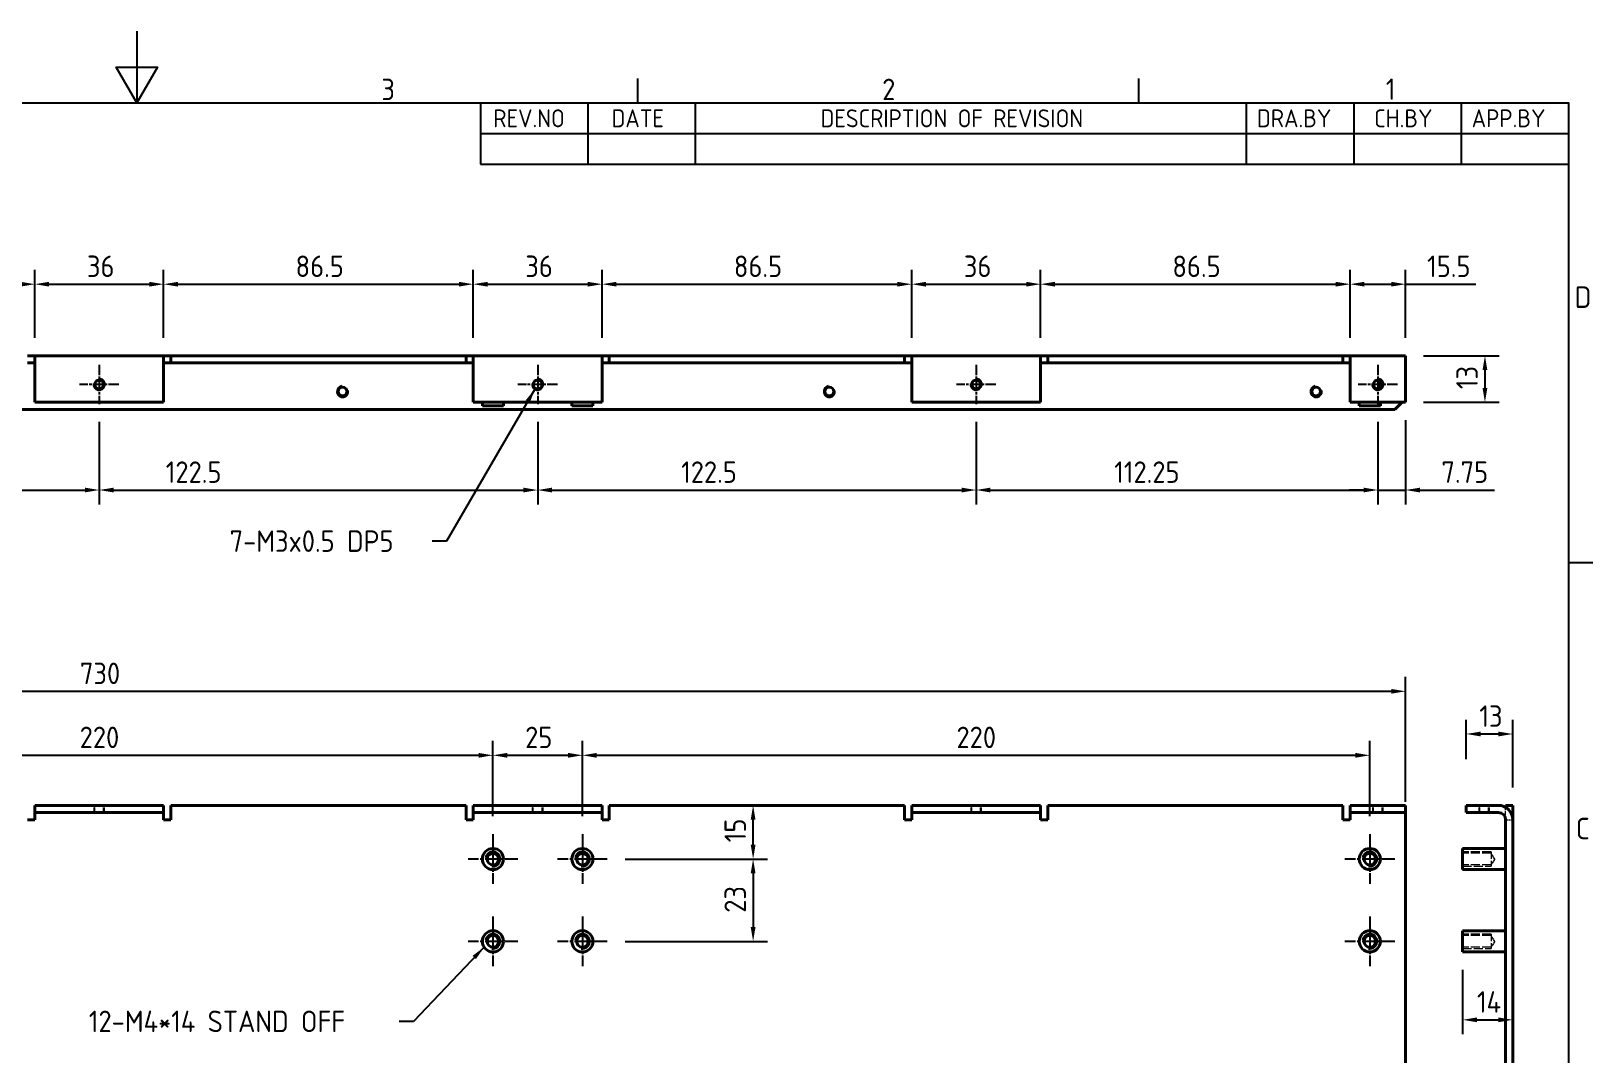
# Model space of a CAD drawing. Header units: millimetres. Extents: x 0 to 840, y 0 to 594.
# Drawn here: x 390.5 to 826.8, y 308.3 to 594 of the extents above; entities that cross this region are included whole.
import ezdxf

# ---------------------------------------------------------------- set-up
doc = ezdxf.new("R2010")
doc.units = ezdxf.units.MM
doc.header["$LTSCALE"] = 2
doc.linetypes.add('CHAIN', pattern=[0.3543, 0.2362, -0.0295, 0.0591, -0.0295])
doc.linetypes.add('DASHED', pattern=[0.2067, 0.1654, -0.0413])
doc.layers.get('0').update_dxf_attribs({"color": 3, "lineweight": 25})
for name, color, linetype, lineweight in [('가려진 것(ISO)', 2, 'DASHED', 18), ('가시적인 것(ISO)', 3, 'Continuous', 40), ('가시적인 좁은 것(ISO)', 3, 'Continuous', 35), ('경계(ISO)', 7, 'Continuous', 25), ('기호(ISO)', 5, 'Continuous', 25), ('중심 표식(ISO)', 1, 'Continuous', 25), ('치수(ISO)', 2, 'Continuous', 25)]:
    doc.layers.add(name, color=color, linetype=linetype, lineweight=lineweight)
doc.styles.add('ISO Proportiona M2B', font='isocp.shx')
doc.styles.add('문자 텍스트_M2B', font='isocp.shx')
doc.styles.add('치수 텍스트_PSTEK_POSCO', font='isocp.shx')
doc.dimstyles.new('치수_PSTEK_POSCO', dxfattribs={"dimscale": 2, "dimtxt": 3, "dimasz": 2, "dimexe": 2, "dimexo": 2.5, "dimgap": 1, "dimtad": 1, "dimrnd": 1e-08, "dimdsep": 46, "dimtxsty": '치수 텍스트_PSTEK_POSCO', "dimcen": 0.09, "dimdle": 10, "dimclrd": 7, "dimclre": 7, "dimclrt": 2, "dimadec": 1, "dimazin": 2, "dimtfac": 1, "dimtmove": 0, "dimatfit": 3, "dimfxl": 0, "dimtolj": 1, "dimlwd": -1, "dimlwe": -1, "dimarcsym": 0})
doc.dimstyles.new('치수_PSTEK_POSCO$7', dxfattribs={"dimscale": 2, "dimtxt": 3, "dimasz": 2, "dimexe": 2, "dimexo": 2.5, "dimgap": 1, "dimtad": 1, "dimrnd": 1e-08, "dimdsep": 46, "dimtxsty": '치수 텍스트_PSTEK_POSCO', "dimcen": 0.09, "dimdle": 10, "dimclrd": 7, "dimclre": 7, "dimclrt": 2, "dimadec": 1, "dimazin": 2, "dimtfac": 1, "dimtmove": 0, "dimatfit": 3, "dimfxl": 0, "dimtolj": 1, "dimlwd": -1, "dimlwe": -1, "dimarcsym": 0})

# ---------------------------------------------------------------- blocks, each defined once
blk = doc.blocks.new('경계 Default Border')
at = {"layer": '경계(ISO)'}
for p, q in [((280, 287), (280, 290.4)), ((350, 287), (350, 290.4)), ((410, 222.75), (413.4, 222.75))]:
    blk.add_line(p, q, dxfattribs=at)
at = {"layer": '경계(ISO)', "flags": 128}
for points in [[(210, 297), (210, 287), (207.11, 292), (212.89, 292), (210, 287)], [(10, 10), (10, 287), (410, 287), (410, 10), (10, 10)]]:
    blk.add_lwpolyline(points, dxfattribs=at)
at = {"layer": '경계(ISO)', "color": 2, "char_height": 3, "attachment_point": 7, "style": '문자 텍스트_M2B'}
for s, insert in [('3', (244.17, 287.37)), ('2', (314.13, 287.37)), ('1', (384.49, 287.4)), ('D', (410.88, 258.35)), ('C', (411.04, 184.1))]:
    blk.add_mtext(s, dxfattribs=dict(at, insert=insert))
blk = doc.blocks.new('리비전 내역')
at = {"layer": '기호(ISO)'}
for p, q in [((258, 287), (410, 287)), ((258, 287), (258, 282.72)), ((273, 287), (273, 282.72)), ((288, 287), (288, 282.72)), ((365, 287), (365, 282.72)), ((380, 287), (380, 282.72)), ((395, 287), (395, 282.72)), ((410, 287), (410, 282.72)), ((258, 282.72), (410, 282.72)), ((258, 282.72), (258, 278.44)), ((273, 282.72), (273, 278.44)), ((288, 282.72), (288, 278.44)), ((365, 282.72), (365, 278.44)), ((380, 282.72), (380, 278.44)), ((395, 282.72), (395, 278.44)), ((410, 282.72), (410, 278.44)), ((258, 278.44), (410, 278.44))]:
    blk.add_line(p, q, dxfattribs=at)
at = {"layer": '기호(ISO)', "color": 2, "char_height": 2.5, "attachment_point": 7, "style": 'ISO Proportiona M2B'}
for s, insert in [('REV.NO', (259.79, 283.58)), ('DATE', (276.31, 283.58)), ('DESCRIPTION OF REVISION', (305.51, 283.58)), ('DRA.BY', (366.48, 283.58)), ('CH.BY', (382.86, 283.58)), ('APP.BY', (396.48, 283.58))]:
    blk.add_mtext(s, dxfattribs=dict(at, insert=insert))
blk = doc.blocks.new('*D25')
at = {"layer": 'Defpoints', "color": 0, "transparency": 16777216}
for p in [(519.5, 391.66), (299.5, 369.62), (519.5, 369.62)]:
    blk.add_point(p, dxfattribs=at)
at = {"layer": '치수(ISO)', "color": 7, "transparency": 16777216}
for p, q in [((299.5, 374.62), (299.5, 395.66)), ((519.5, 374.62), (519.5, 395.66)), ((303.5, 391.66), (515.5, 391.66))]:
    blk.add_line(p, q, dxfattribs=at)
for points in [[(303.5, 392.33), (303.5, 390.99), (299.5, 391.66)], [(515.5, 392.33), (515.5, 390.99), (519.5, 391.66)]]:
    blk.add_solid(points, dxfattribs=at)
at = {"layer": '치수(ISO)', "color": 2, "transparency": 16777216, "insert": (404.04, 396.66), "char_height": 6, "attachment_point": 4, "style": '치수 텍스트_PSTEK_POSCO'}
blk.add_mtext('\\A1;220', dxfattribs=at)
blk = doc.blocks.new('*D30')
at = {"layer": 'Defpoints', "color": 0, "transparency": 16777216}
for p in [(562, 377.67), (592.2, 377.67), (551.45, 362.67)]:
    blk.add_point(p, dxfattribs=at)
at = {"layer": '치수(ISO)', "color": 7, "transparency": 16777216}
for p, q in [((592.2, 366.67), (592.2, 373.67)), ((556.45, 362.67), (596.2, 362.67))]:
    blk.add_line(p, q, dxfattribs=at)
for points in [[(591.53, 373.67), (592.87, 373.67), (592.2, 377.67)], [(591.53, 366.67), (592.87, 366.67), (592.2, 362.67)]]:
    blk.add_solid(points, dxfattribs=at)
at = {"layer": '치수(ISO)', "color": 2, "transparency": 16777216, "insert": (587.2, 367.35), "char_height": 6, "attachment_point": 4, "rotation": 90, "style": '치수 텍스트_PSTEK_POSCO'}
blk.add_mtext('\\A1;15', dxfattribs=at)
blk = doc.blocks.new('*D31')
at = {"layer": 'Defpoints', "color": 0, "transparency": 16777216}
for p in [(551.45, 362.67), (551.45, 339.67), (592.2, 339.67)]:
    blk.add_point(p, dxfattribs=at)
at = {"layer": '치수(ISO)', "color": 7, "transparency": 16777216}
for p, q in [((556.45, 362.67), (596.2, 362.67)), ((592.2, 358.67), (592.2, 343.67)), ((556.45, 339.67), (596.2, 339.67))]:
    blk.add_line(p, q, dxfattribs=at)
for points in [[(591.53, 358.67), (592.87, 358.67), (592.2, 362.67)], [(591.53, 343.67), (592.87, 343.67), (592.2, 339.67)]]:
    blk.add_solid(points, dxfattribs=at)
at = {"layer": '치수(ISO)', "color": 2, "transparency": 16777216, "insert": (587.2, 347.67), "char_height": 6, "attachment_point": 4, "rotation": 90, "style": '치수 텍스트_PSTEK_POSCO'}
blk.add_mtext('\\A1;23', dxfattribs=at)
blk = doc.blocks.new('*D35')
at = {"layer": 'Defpoints', "color": 0, "transparency": 16777216}
for p in [(287, 489.81), (409.5, 489.81), (409.5, 465.79)]:
    blk.add_point(p, dxfattribs=at)
at = {"layer": '치수(ISO)', "color": 7, "transparency": 16777216}
for p, q in [((287, 484.81), (287, 461.79)), ((409.5, 484.81), (409.5, 461.79)), ((291, 465.79), (405.5, 465.79))]:
    blk.add_line(p, q, dxfattribs=at)
for points in [[(291, 466.45), (291, 465.12), (287, 465.79)], [(405.5, 466.45), (405.5, 465.12), (409.5, 465.79)]]:
    blk.add_solid(points, dxfattribs=at)
at = {"layer": '치수(ISO)', "color": 2, "transparency": 16777216, "insert": (329.1, 470.79), "char_height": 6, "attachment_point": 4, "style": '치수 텍스트_PSTEK_POSCO'}
blk.add_mtext('\\A1;122.5', dxfattribs=at)
blk = doc.blocks.new('*D36')
at = {"layer": 'Defpoints', "color": 0, "transparency": 16777216}
for p in [(532, 489.81), (654.5, 489.81), (654.5, 465.79)]:
    blk.add_point(p, dxfattribs=at)
at = {"layer": '치수(ISO)', "color": 7, "transparency": 16777216}
for p, q in [((532, 484.81), (532, 461.79)), ((654.5, 484.81), (654.5, 461.79)), ((536, 465.79), (650.5, 465.79))]:
    blk.add_line(p, q, dxfattribs=at)
for points in [[(536, 466.45), (536, 465.12), (532, 465.79)], [(650.5, 466.45), (650.5, 465.12), (654.5, 465.79)]]:
    blk.add_solid(points, dxfattribs=at)
at = {"layer": '치수(ISO)', "color": 2, "transparency": 16777216, "insert": (572.08, 470.79), "char_height": 6, "attachment_point": 4, "style": '치수 텍스트_PSTEK_POSCO'}
blk.add_mtext('\\A1;122.5', dxfattribs=at)
blk = doc.blocks.new('*D37')
at = {"layer": 'Defpoints', "color": 0, "transparency": 16777216}
for p in [(654.5, 489.81), (766.75, 489.81), (766.75, 465.79)]:
    blk.add_point(p, dxfattribs=at)
at = {"layer": '치수(ISO)', "color": 7, "transparency": 16777216}
for p, q in [((654.5, 484.81), (654.5, 461.79)), ((766.75, 484.81), (766.75, 461.79)), ((658.5, 465.79), (762.75, 465.79))]:
    blk.add_line(p, q, dxfattribs=at)
for points in [[(658.5, 466.45), (658.5, 465.12), (654.5, 465.79)], [(762.75, 466.45), (762.75, 465.12), (766.75, 465.79)]]:
    blk.add_solid(points, dxfattribs=at)
at = {"layer": '치수(ISO)', "color": 2, "transparency": 16777216, "insert": (693.08, 470.79), "char_height": 6, "attachment_point": 4, "style": '치수 텍스트_PSTEK_POSCO'}
blk.add_mtext('\\A1;112.25', dxfattribs=at)
blk = doc.blocks.new('*D38')
at = {"layer": 'Defpoints', "color": 0, "transparency": 16777216}
for p in [(766.75, 489.81), (774.5, 490.31), (766.75, 465.79)]:
    blk.add_point(p, dxfattribs=at)
at = {"layer": '치수(ISO)', "color": 7, "transparency": 16777216}
for p, q in [((766.75, 484.81), (766.75, 461.79)), ((774.5, 485.31), (774.5, 461.79)), ((762.75, 465.79), (758.75, 465.79)), ((766.75, 465.79), (774.5, 465.79)), ((778.5, 465.79), (799.35, 465.79))]:
    blk.add_line(p, q, dxfattribs=at)
for points in [[(762.75, 466.45), (762.75, 465.12), (766.75, 465.79)], [(778.5, 466.45), (778.5, 465.12), (774.5, 465.79)]]:
    blk.add_solid(points, dxfattribs=at)
at = {"layer": '치수(ISO)', "color": 2, "transparency": 16777216, "insert": (784.5, 470.79), "char_height": 6, "attachment_point": 4, "style": '치수 텍스트_PSTEK_POSCO'}
blk.add_mtext('\\A1;7.75', dxfattribs=at)
blk = doc.blocks.new('*D39')
at = {"layer": 'Defpoints', "color": 0, "transparency": 16777216}
for p in [(774.5, 409.55), (44.5, 373.67), (774.5, 373.67)]:
    blk.add_point(p, dxfattribs=at)
at = {"layer": '치수(ISO)', "color": 7, "transparency": 16777216}
for p, q in [((44.5, 378.67), (44.5, 413.55)), ((774.5, 378.67), (774.5, 413.55)), ((48.5, 409.55), (770.5, 409.55))]:
    blk.add_line(p, q, dxfattribs=at)
for points in [[(48.5, 410.21), (48.5, 408.88), (44.5, 409.55)], [(770.5, 410.21), (770.5, 408.88), (774.5, 409.55)]]:
    blk.add_solid(points, dxfattribs=at)
at = {"layer": '치수(ISO)', "color": 2, "transparency": 16777216, "insert": (404.1, 414.55), "char_height": 6, "attachment_point": 4, "style": '치수 텍스트_PSTEK_POSCO'}
blk.add_mtext('\\A1;730', dxfattribs=at)
blk = doc.blocks.new('*D40')
at = {"layer": 'Defpoints', "color": 0, "transparency": 16777216}
for p in [(804.44, 397.62), (791.44, 385.55), (804.44, 377.67)]:
    blk.add_point(p, dxfattribs=at)
at = {"layer": '치수(ISO)', "color": 7, "transparency": 16777216}
for p, q in [((791.44, 390.55), (791.44, 401.62)), ((804.44, 382.67), (804.44, 401.62)), ((795.44, 397.62), (800.44, 397.62))]:
    blk.add_line(p, q, dxfattribs=at)
for points in [[(795.44, 398.28), (795.44, 396.95), (791.44, 397.62)], [(800.44, 398.28), (800.44, 396.95), (804.44, 397.62)]]:
    blk.add_solid(points, dxfattribs=at)
at = {"layer": '치수(ISO)', "color": 2, "transparency": 16777216, "insert": (795.11, 402.62), "char_height": 6, "attachment_point": 4, "style": '치수 텍스트_PSTEK_POSCO'}
blk.add_mtext('\\A1;13', dxfattribs=at)
blk = doc.blocks.new('*D41')
at = {"layer": 'Defpoints', "color": 0, "transparency": 16777216}
for p in [(409.5, 489.81), (532, 489.81), (532, 465.79)]:
    blk.add_point(p, dxfattribs=at)
at = {"layer": '치수(ISO)', "color": 7, "transparency": 16777216}
for p, q in [((409.5, 484.81), (409.5, 461.79)), ((532, 484.81), (532, 461.79)), ((413.5, 465.79), (528, 465.79))]:
    blk.add_line(p, q, dxfattribs=at)
for points in [[(413.5, 466.45), (413.5, 465.12), (409.5, 465.79)], [(528, 466.45), (528, 465.12), (532, 465.79)]]:
    blk.add_solid(points, dxfattribs=at)
at = {"layer": '치수(ISO)', "color": 2, "transparency": 16777216, "insert": (428.08, 470.79), "char_height": 6, "attachment_point": 4, "style": '치수 텍스트_PSTEK_POSCO'}
blk.add_mtext('\\A1;122.5', dxfattribs=at)
blk = doc.blocks.new('*D48')
at = {"layer": 'Defpoints', "color": 0, "transparency": 16777216}
for p in [(550, 523.31), (514, 503.31), (550, 503.31)]:
    blk.add_point(p, dxfattribs=at)
at = {"layer": '치수(ISO)', "color": 7, "transparency": 16777216}
for p, q in [((514, 508.31), (514, 527.31)), ((550, 508.31), (550, 527.31)), ((518, 523.31), (546, 523.31))]:
    blk.add_line(p, q, dxfattribs=at)
for points in [[(518, 523.97), (518, 522.64), (514, 523.31)], [(546, 523.97), (546, 522.64), (550, 523.31)]]:
    blk.add_solid(points, dxfattribs=at)
at = {"layer": '치수(ISO)', "color": 2, "transparency": 16777216, "insert": (528.55, 528.31), "char_height": 6, "attachment_point": 4, "style": '치수 텍스트_PSTEK_POSCO'}
blk.add_mtext('\\A1;36', dxfattribs=at)
blk = doc.blocks.new('*D50')
at = {"layer": 'Defpoints', "color": 0, "transparency": 16777216}
for p in [(774.5, 523.31), (759, 503.31), (774.5, 503.31)]:
    blk.add_point(p, dxfattribs=at)
at = {"layer": '치수(ISO)', "color": 7, "transparency": 16777216}
for p, q in [((759, 508.31), (759, 527.31)), ((774.5, 508.31), (774.5, 527.31)), ((763, 523.31), (770.5, 523.31)), ((774.5, 523.31), (794.15, 523.31))]:
    blk.add_line(p, q, dxfattribs=at)
for points in [[(763, 523.97), (763, 522.64), (759, 523.31)], [(770.5, 523.97), (770.5, 522.64), (774.5, 523.31)]]:
    blk.add_solid(points, dxfattribs=at)
at = {"layer": '치수(ISO)', "color": 2, "transparency": 16777216, "insert": (780.5, 528.31), "char_height": 6, "attachment_point": 4, "style": '치수 텍스트_PSTEK_POSCO'}
blk.add_mtext('\\A1;15.5', dxfattribs=at)
blk = doc.blocks.new('*D51')
at = {"layer": 'Defpoints', "color": 0, "transparency": 16777216}
for p in [(544.5, 391.66), (519.5, 369.62), (544.5, 369.62)]:
    blk.add_point(p, dxfattribs=at)
at = {"layer": '치수(ISO)', "color": 7, "transparency": 16777216}
for p, q in [((519.5, 374.62), (519.5, 395.66)), ((544.5, 374.62), (544.5, 395.66)), ((523.5, 391.66), (540.5, 391.66))]:
    blk.add_line(p, q, dxfattribs=at)
for points in [[(523.5, 392.33), (523.5, 390.99), (519.5, 391.66)], [(540.5, 392.33), (540.5, 390.99), (544.5, 391.66)]]:
    blk.add_solid(points, dxfattribs=at)
at = {"layer": '치수(ISO)', "color": 2, "transparency": 16777216, "insert": (528.5, 396.66), "char_height": 6, "attachment_point": 4, "style": '치수 텍스트_PSTEK_POSCO'}
blk.add_mtext('\\A1;25', dxfattribs=at)
blk = doc.blocks.new('*D52')
at = {"layer": 'Defpoints', "color": 0, "transparency": 16777216}
for p in [(764.5, 391.66), (544.5, 369.62), (764.5, 369.62)]:
    blk.add_point(p, dxfattribs=at)
at = {"layer": '치수(ISO)', "color": 7, "transparency": 16777216}
for p, q in [((544.5, 374.62), (544.5, 395.66)), ((764.5, 374.62), (764.5, 395.66)), ((548.5, 391.66), (760.5, 391.66))]:
    blk.add_line(p, q, dxfattribs=at)
for points in [[(548.5, 392.33), (548.5, 390.99), (544.5, 391.66)], [(760.5, 392.33), (760.5, 390.99), (764.5, 391.66)]]:
    blk.add_solid(points, dxfattribs=at)
at = {"layer": '치수(ISO)', "color": 2, "transparency": 16777216, "insert": (649.02, 396.66), "char_height": 6, "attachment_point": 4, "style": '치수 텍스트_PSTEK_POSCO'}
blk.add_mtext('\\A1;220', dxfattribs=at)
blk = doc.blocks.new('*D55')
at = {"layer": 'Defpoints', "color": 0, "transparency": 16777216}
for p in [(391.5, 523.31), (305, 503.31), (391.5, 503.31)]:
    blk.add_point(p, dxfattribs=at)
at = {"layer": '치수(ISO)', "color": 7, "transparency": 16777216}
for p, q in [((305, 508.31), (305, 527.31)), ((391.5, 508.31), (391.5, 527.31)), ((309, 523.31), (387.5, 523.31))]:
    blk.add_line(p, q, dxfattribs=at)
for points in [[(309, 523.97), (309, 522.64), (305, 523.31)], [(387.5, 523.97), (387.5, 522.64), (391.5, 523.31)]]:
    blk.add_solid(points, dxfattribs=at)
at = {"layer": '치수(ISO)', "color": 2, "transparency": 16777216, "insert": (341.81, 528.31), "char_height": 6, "attachment_point": 4, "style": '치수 텍스트_PSTEK_POSCO'}
blk.add_mtext('\\A1;86.5', dxfattribs=at)
blk = doc.blocks.new('*D56')
at = {"layer": 'Defpoints', "color": 0, "transparency": 16777216}
for p in [(427.5, 523.31), (391.5, 503.31), (427.5, 503.31)]:
    blk.add_point(p, dxfattribs=at)
at = {"layer": '치수(ISO)', "color": 7, "transparency": 16777216}
for p, q in [((391.5, 508.31), (391.5, 527.31)), ((427.5, 508.31), (427.5, 527.31)), ((395.5, 523.31), (423.5, 523.31))]:
    blk.add_line(p, q, dxfattribs=at)
for points in [[(395.5, 523.97), (395.5, 522.64), (391.5, 523.31)], [(423.5, 523.97), (423.5, 522.64), (427.5, 523.31)]]:
    blk.add_solid(points, dxfattribs=at)
at = {"layer": '치수(ISO)', "color": 2, "transparency": 16777216, "insert": (406.07, 528.31), "char_height": 6, "attachment_point": 4, "style": '치수 텍스트_PSTEK_POSCO'}
blk.add_mtext('\\A1;36', dxfattribs=at)
blk = doc.blocks.new('*D57')
at = {"layer": 'Defpoints', "color": 0, "transparency": 16777216}
for p in [(514, 523.31), (427.5, 503.31), (514, 503.31)]:
    blk.add_point(p, dxfattribs=at)
at = {"layer": '치수(ISO)', "color": 7, "transparency": 16777216}
for p, q in [((427.5, 508.31), (427.5, 527.31)), ((514, 508.31), (514, 527.31)), ((431.5, 523.31), (510, 523.31))]:
    blk.add_line(p, q, dxfattribs=at)
for points in [[(431.5, 523.97), (431.5, 522.64), (427.5, 523.31)], [(510, 523.97), (510, 522.64), (514, 523.31)]]:
    blk.add_solid(points, dxfattribs=at)
at = {"layer": '치수(ISO)', "color": 2, "transparency": 16777216, "insert": (464.35, 528.31), "char_height": 6, "attachment_point": 4, "style": '치수 텍스트_PSTEK_POSCO'}
blk.add_mtext('\\A1;86.5', dxfattribs=at)
blk = doc.blocks.new('*D58')
at = {"layer": 'Defpoints', "color": 0, "transparency": 16777216}
for p in [(636.5, 523.31), (550, 503.31), (636.5, 503.31)]:
    blk.add_point(p, dxfattribs=at)
at = {"layer": '치수(ISO)', "color": 7, "transparency": 16777216}
for p, q in [((550, 508.31), (550, 527.31)), ((636.5, 508.31), (636.5, 527.31)), ((554, 523.31), (632.5, 523.31))]:
    blk.add_line(p, q, dxfattribs=at)
for points in [[(554, 523.97), (554, 522.64), (550, 523.31)], [(632.5, 523.97), (632.5, 522.64), (636.5, 523.31)]]:
    blk.add_solid(points, dxfattribs=at)
at = {"layer": '치수(ISO)', "color": 2, "transparency": 16777216, "insert": (586.81, 528.31), "char_height": 6, "attachment_point": 4, "style": '치수 텍스트_PSTEK_POSCO'}
blk.add_mtext('\\A1;86.5', dxfattribs=at)
blk = doc.blocks.new('*D59')
at = {"layer": 'Defpoints', "color": 0, "transparency": 16777216}
for p in [(672.5, 523.31), (636.5, 503.31), (672.5, 503.31)]:
    blk.add_point(p, dxfattribs=at)
at = {"layer": '치수(ISO)', "color": 7, "transparency": 16777216}
for p, q in [((636.5, 508.31), (636.5, 527.31)), ((672.5, 508.31), (672.5, 527.31)), ((640.5, 523.31), (668.5, 523.31))]:
    blk.add_line(p, q, dxfattribs=at)
for points in [[(640.5, 523.97), (640.5, 522.64), (636.5, 523.31)], [(668.5, 523.97), (668.5, 522.64), (672.5, 523.31)]]:
    blk.add_solid(points, dxfattribs=at)
at = {"layer": '치수(ISO)', "color": 2, "transparency": 16777216, "insert": (651.07, 528.31), "char_height": 6, "attachment_point": 4, "style": '치수 텍스트_PSTEK_POSCO'}
blk.add_mtext('\\A1;36', dxfattribs=at)
blk = doc.blocks.new('*D60')
at = {"layer": 'Defpoints', "color": 0, "transparency": 16777216}
for p in [(759, 523.31), (672.5, 503.31), (759, 503.31)]:
    blk.add_point(p, dxfattribs=at)
at = {"layer": '치수(ISO)', "color": 7, "transparency": 16777216}
for p, q in [((672.5, 508.31), (672.5, 527.31)), ((759, 508.31), (759, 527.31)), ((676.5, 523.31), (755, 523.31))]:
    blk.add_line(p, q, dxfattribs=at)
for points in [[(676.5, 523.97), (676.5, 522.64), (672.5, 523.31)], [(755, 523.97), (755, 522.64), (759, 523.31)]]:
    blk.add_solid(points, dxfattribs=at)
at = {"layer": '치수(ISO)', "color": 2, "transparency": 16777216, "insert": (709.35, 528.31), "char_height": 6, "attachment_point": 4, "style": '치수 텍스트_PSTEK_POSCO'}
blk.add_mtext('\\A1;86.5', dxfattribs=at)
blk = doc.blocks.new('*D65')
at = {"layer": 'Defpoints', "color": 0, "transparency": 16777216}
for p in [(774.5, 503.31), (774.5, 490.31), (796.67, 490.31)]:
    blk.add_point(p, dxfattribs=at)
at = {"layer": '치수(ISO)', "color": 7, "transparency": 16777216}
for p, q in [((779.5, 503.31), (800.67, 503.31)), ((796.67, 499.31), (796.67, 494.31)), ((779.5, 490.31), (800.67, 490.31))]:
    blk.add_line(p, q, dxfattribs=at)
for points in [[(796, 499.31), (797.34, 499.31), (796.67, 503.31)], [(796, 494.31), (797.34, 494.31), (796.67, 490.31)]]:
    blk.add_solid(points, dxfattribs=at)
at = {"layer": '치수(ISO)', "color": 2, "transparency": 16777216, "insert": (791.67, 493.98), "char_height": 6, "attachment_point": 4, "rotation": 90, "style": '치수 텍스트_PSTEK_POSCO'}
blk.add_mtext('\\A1;13', dxfattribs=at)
blk = doc.blocks.new('*D66')
at = {"layer": 'Defpoints', "color": 0, "transparency": 16777216}
for p in [(790.44, 336.72), (804.44, 317.74), (804.44, 317.74)]:
    blk.add_point(p, dxfattribs=at)
at = {"layer": '치수(ISO)', "color": 7, "transparency": 16777216}
for p, q in [((790.44, 331.72), (790.44, 313.74)), ((794.44, 317.74), (800.44, 317.74))]:
    blk.add_line(p, q, dxfattribs=at)
for points in [[(794.44, 318.41), (794.44, 317.07), (790.44, 317.74)], [(800.44, 318.41), (800.44, 317.07), (804.44, 317.74)]]:
    blk.add_solid(points, dxfattribs=at)
at = {"layer": '치수(ISO)', "color": 2, "transparency": 16777216, "insert": (794.44, 322.74), "char_height": 6, "attachment_point": 4, "style": '치수 텍스트_PSTEK_POSCO'}
blk.add_mtext('\\A1;14', dxfattribs=at)

msp = doc.modelspace()

# ---------------------------------------------------------------- linework, layer by layer
at = {"layer": '가려진 것(ISO)', "ltscale": 1.904597}
for p, q in [((408, 377.675), (408, 375.675)), ((408.27, 375.675), (408.27, 377.675)), ((410.729, 375.675), (410.729, 377.675)), ((411, 375.675), (411, 377.675)), ((530.5, 377.675), (530.5, 375.675)), ((530.77, 375.675), (530.77, 377.675)), ((533.229, 375.675), (533.229, 377.675)), ((533.5, 375.675), (533.5, 377.675)), ((653, 377.675), (653, 375.675)), ((653.27, 375.675), (653.27, 377.675)), ((655.729, 375.675), (655.729, 377.675)), ((656, 375.675), (656, 377.675)), ((765.25, 377.675), (765.25, 375.675)), ((765.52, 375.675), (765.52, 377.675)), ((767.979, 375.675), (767.979, 377.675)), ((768.25, 375.675), (768.25, 377.675)), ((794.937, 377.675), (794.937, 375.675)), ((795.208, 375.675), (795.208, 377.675)), ((797.667, 375.675), (797.667, 377.675)), ((797.937, 375.675), (797.937, 377.675)), ((802.437, 373.675), (804.437, 373.675))]:
    msp.add_line(p, q, dxfattribs=at)
at = {"layer": '가려진 것(ISO)', "ltscale": 3.298931}
msp.add_line((802.437, 373.675), (802.437, 377.139), dxfattribs=at)
at = {"layer": '가려진 것(ISO)', "ltscale": 7.618686}
for p, q in [((798.437, 364.675), (790.437, 364.675)), ((798.437, 364.296), (790.437, 364.296)), ((798.437, 361.054), (790.437, 361.054)), ((790.437, 360.675), (798.437, 360.675)), ((798.437, 341.675), (790.437, 341.675)), ((798.437, 341.296), (790.437, 341.296)), ((798.437, 338.054), (790.437, 338.054)), ((790.437, 337.675), (798.437, 337.675))]:
    msp.add_line(p, q, dxfattribs=at)
at = {"layer": '가려진 것(ISO)', "ltscale": 5.983681}
for p, q in [((798.437, 364.675), (798.437, 360.675)), ((798.437, 341.675), (798.437, 337.675))]:
    msp.add_line(p, q, dxfattribs=at)
at = {"layer": '가려진 것(ISO)', "ltscale": 1.800898}
for p, q in [((799.411, 362.675), (798.437, 364.296)), ((799.411, 362.675), (798.437, 361.054)), ((799.411, 339.675), (798.437, 341.296)), ((799.411, 339.675), (798.437, 338.054))]:
    msp.add_line(p, q, dxfattribs=at)
at = {"layer": '가시적인 것(ISO)'}
for p, q in [((389.5, 503.308), (391.5, 503.308)), ((391.5, 503.308), (427.5, 503.308)), ((391.5, 503.308), (391.5, 499.308)), ((427.5, 499.308), (427.5, 503.308)), ((427.5, 503.308), (429.5, 503.308)), ((429.5, 503.308), (429.5, 501.308)), ((429.5, 503.308), (512, 503.308)), ((512, 503.308), (514, 503.308)), ((512, 501.308), (512, 503.308)), ((514, 503.308), (550, 503.308)), ((514, 503.308), (514, 499.308)), ((550, 499.308), (550, 503.308)), ((550, 503.308), (552, 503.308)), ((552, 503.308), (552, 501.308)), ((552, 503.308), (634.5, 503.308)), ((634.5, 503.308), (636.5, 503.308)), ((634.5, 501.308), (634.5, 503.308)), ((636.5, 503.308), (672.5, 503.308)), ((636.5, 503.308), (636.5, 499.308)), ((672.5, 499.308), (672.5, 503.308)), ((672.5, 503.308), (674.5, 503.308)), ((674.5, 503.308), (674.5, 501.308)), ((674.5, 503.308), (757, 503.308)), ((757, 503.308), (759, 503.308)), ((757, 501.308), (757, 503.308)), ((759, 503.308), (774.5, 503.308)), ((759, 503.308), (759, 499.308)), ((774.5, 499.308), (774.5, 503.308)), ((391.5, 501.308), (389.5, 501.308)), ((391.5, 490.308), (391.5, 499.308)), ((429.5, 501.308), (427.5, 501.308)), ((427.5, 499.308), (427.5, 490.308)), ((429.5, 501.308), (512, 501.308)), ((514, 501.308), (512, 501.308)), ((514, 490.308), (514, 499.308)), ((552, 501.308), (550, 501.308)), ((550, 499.308), (550, 490.308)), ((552, 501.308), (634.5, 501.308)), ((636.5, 501.308), (634.5, 501.308)), ((636.5, 490.308), (636.5, 499.308)), ((674.5, 501.308), (672.5, 501.308)), ((672.5, 499.308), (672.5, 490.308)), ((674.5, 501.308), (757, 501.308)), ((759, 501.308), (757, 501.308)), ((759, 490.308), (759, 499.308)), ((774.5, 499.308), (774.5, 490.308)), ((767.45, 496.318), (767.45, 494.297)), ((427.5, 490.308), (391.5, 490.308)), ((550, 490.308), (514, 490.308)), ((516.55, 490.308), (516.55, 489.308)), ((522.45, 489.308), (516.55, 489.308)), ((522.45, 490.308), (522.45, 489.308)), ((541.55, 490.308), (541.55, 489.308)), ((547.45, 489.308), (541.55, 489.308)), ((547.45, 490.308), (547.45, 489.308)), ((672.5, 490.308), (636.5, 490.308)), ((774.5, 490.308), (759, 490.308)), ((761.55, 490.308), (761.55, 489.308)), ((767.45, 489.308), (761.55, 489.308)), ((767.45, 490.308), (767.45, 489.308)), ((773.5, 490.308), (771.5, 488.308)), ((47.5, 488.308), (771.5, 488.308)), ((391.5, 375.675), (391.5, 377.675)), ((427.5, 377.675), (391.5, 377.675)), ((427.5, 375.675), (391.5, 375.675)), ((391.5, 375.675), (391.5, 373.675)), ((427.5, 375.675), (427.5, 377.675)), ((427.5, 375.675), (427.5, 373.675)), ((429.5, 377.675), (512, 377.675)), ((429.5, 377.675), (429.5, 373.675)), ((512, 373.675), (512, 377.675)), ((514, 375.675), (514, 377.675)), ((550, 377.675), (514, 377.675)), ((550, 375.675), (514, 375.675)), ((514, 375.675), (514, 373.675)), ((550, 375.675), (550, 377.675)), ((550, 375.675), (550, 373.675)), ((552, 377.675), (634.5, 377.675)), ((552, 377.675), (552, 373.675)), ((634.5, 373.675), (634.5, 377.675)), ((636.5, 375.675), (636.5, 377.675)), ((672.5, 377.675), (636.5, 377.675)), ((672.5, 375.675), (636.5, 375.675)), ((636.5, 375.675), (636.5, 373.675)), ((672.5, 375.675), (672.5, 377.675)), ((672.5, 375.675), (672.5, 373.675)), ((674.5, 377.675), (757, 377.675)), ((674.5, 377.675), (674.5, 373.675)), ((757, 373.675), (757, 377.675)), ((759, 375.675), (759, 377.675)), ((774.5, 377.675), (759, 377.675)), ((774.5, 375.675), (759, 375.675)), ((759, 375.675), (759, 373.675)), ((774.5, 375.675), (774.5, 377.675)), ((774.5, 375.675), (774.5, 373.675)), ((800.437, 377.675), (791.437, 377.675)), ((791.437, 375.675), (791.437, 377.675)), ((791.437, 375.675), (800.437, 375.675)), ((802.437, 377.139), (802.437, 377.675)), ((802.437, 377.675), (804.437, 377.675)), ((804.437, 377.675), (804.437, 373.675)), ((391.5, 373.675), (389.5, 373.675)), ((429.5, 373.675), (427.5, 373.675)), ((514, 373.675), (512, 373.675)), ((552, 373.675), (550, 373.675)), ((636.5, 373.675), (634.5, 373.675)), ((674.5, 373.675), (672.5, 373.675)), ((759, 373.675), (757, 373.675)), ((774.5, 373.675), (774.5, 201.675)), ((802.437, 373.675), (802.437, 201.675)), ((804.437, 373.675), (804.437, 201.675)), ((790.437, 359.725), (790.437, 365.625)), ((802.437, 365.625), (790.437, 365.625)), ((802.437, 359.725), (790.437, 359.725)), ((790.437, 336.725), (790.437, 342.625)), ((802.437, 342.625), (790.437, 342.625)), ((802.437, 336.725), (790.437, 336.725))]:
    msp.add_line(p, q, dxfattribs=at)
for centre, radius in [((409.5, 495.308), 1.23), ((477.5, 493.308), 1.23), ((532, 495.308), 1.23), ((613.5, 493.308), 1.23), ((654.5, 495.308), 1.23), ((749.5, 493.308), 1.23), ((766.75, 495.308), 1.23), ((519.5, 362.675), 2.95), ((519.5, 362.675), 1.621), ((544.5, 362.675), 2.95), ((544.5, 362.675), 1.621), ((764.5, 362.675), 2.95), ((764.5, 362.675), 1.621), ((519.5, 339.675), 2.95), ((519.5, 339.675), 1.621), ((544.5, 339.675), 2.95), ((544.5, 339.675), 1.621), ((764.5, 339.675), 2.95), ((764.5, 339.675), 1.621)]:
    msp.add_circle(centre, radius, dxfattribs=at)
for radius in [4, 2]:
    msp.add_arc((800.437, 373.675), radius, 0, 90, dxfattribs=at)
at = {"layer": '가시적인 좁은 것(ISO)'}
for centre, radius, start, end in [((409.5, 495.308), 1.5, 170, 80), ((477.5, 493.308), 1.5, 100, 10), ((532, 495.308), 1.5, 170, 80), ((613.5, 493.308), 1.5, 100, 10), ((654.5, 495.308), 1.5, 170, 80), ((749.5, 493.308), 1.5, 100, 10), ((766.75, 495.308), 1.5, 170, 80), ((519.5, 362.675), 2, 260, 170), ((544.5, 362.675), 2, 260, 170), ((764.5, 362.675), 2, 260, 170), ((519.5, 339.675), 2, 260, 170), ((544.5, 339.675), 2, 260, 170), ((764.5, 339.675), 2, 260, 170)]:
    msp.add_arc(centre, radius, start, end, dxfattribs=at)
at = {"layer": '중심 표식(ISO)', "linetype": 'CHAIN', "ltscale": 6.111541}
for p, q in [((409.5, 500.808), (409.5, 489.808)), ((532, 500.808), (532, 489.808)), ((654.5, 500.808), (654.5, 489.808)), ((766.75, 500.808), (766.75, 489.808)), ((415, 495.308), (404, 495.308)), ((537.5, 495.308), (526.5, 495.308)), ((660, 495.308), (649, 495.308)), ((772.25, 495.308), (761.25, 495.308))]:
    msp.add_line(p, q, dxfattribs=at)
at = {"layer": '중심 표식(ISO)', "linetype": 'CHAIN', "ltscale": 7.722792}
for p, q in [((519.5, 369.625), (519.5, 355.725)), ((544.5, 369.625), (544.5, 355.725)), ((764.5, 369.625), (764.5, 355.725)), ((526.45, 362.675), (512.55, 362.675)), ((551.45, 362.675), (537.55, 362.675)), ((771.45, 362.675), (757.55, 362.675)), ((519.5, 346.625), (519.5, 332.725)), ((544.5, 346.625), (544.5, 332.725)), ((764.5, 346.625), (764.5, 332.725)), ((526.45, 339.675), (512.55, 339.675)), ((551.45, 339.675), (537.55, 339.675)), ((771.45, 339.675), (757.55, 339.675))]:
    msp.add_line(p, q, dxfattribs=at)

# ---------------------------------------------------------------- block references
at = {"xscale": 2, "yscale": 2, "zscale": 2}
msp.add_blockref('경계 Default Border', (0, 0), dxfattribs=at)
at = {"layer": '기호(ISO)', "xscale": 2, "yscale": 2, "zscale": 2}
msp.add_blockref('리비전 내역', (0, 0), dxfattribs=at)

# ---------------------------------------------------------------- texts
at = {"layer": '기호(ISO)', "color": 2, "insert": (445.931, 451.507), "char_height": 6, "width": 54.56167, "attachment_point": 4, "line_spacing_factor": 0.525, "style": '치수 텍스트_PSTEK_POSCO'}
msp.add_mtext('{7-M3x0.5 DP5}', dxfattribs=at)
at = {"layer": '기호(ISO)', "color": 2, "insert": (406.586, 317.302), "char_height": 6, "width": 84.69369, "attachment_point": 4, "style": '치수 텍스트_PSTEK_POSCO'}
msp.add_mtext('{\\fISOCP|b0|i0;\\H6.0000;12-M4*14 STAND OFF}', dxfattribs=at)

# ---------------------------------------------------------------- dimensions: what is measured, and where the dimension line sits
at = {"layer": '치수(ISO)', "color": 7}
for base, p1, p2, angle, override, picture, middle in [((391.5, 523.308), (305, 503.308), (391.5, 503.308), 180, {"dimdec": 2, "dimtp": 0, "dimtm": 0, "dimtdec": 2, "dimtofl": 0, "dimatfit": 1}, '*D55', (348.23, 523.308)), ((427.5, 523.308), (391.5, 503.308), (427.5, 503.308), 180, {"dimdec": 2, "dimtp": 0, "dimtm": 0, "dimtdec": 2, "dimtofl": 0, "dimatfit": 1}, '*D56', (409.52, 523.308)), ((514, 523.308), (427.5, 503.308), (514, 503.308), 180, {"dimdec": 2, "dimtp": 0, "dimtm": 0, "dimtdec": 2, "dimtofl": 0, "dimatfit": 1}, '*D57', (470.77, 523.308)), ((550, 523.308), (514, 503.308), (550, 503.308), 180, {"dimdec": 2, "dimtp": 0, "dimtm": 0, "dimtdec": 2, "dimtofl": 0, "dimatfit": 1}, '*D48', (532, 523.308)), ((636.5, 523.308), (550, 503.308), (636.5, 503.308), 180, {"dimdec": 2, "dimtp": 0, "dimtm": 0, "dimtdec": 2, "dimtofl": 0, "dimatfit": 1}, '*D58', (593.23, 523.308)), ((672.5, 523.308), (636.5, 503.308), (672.5, 503.308), 180, {"dimdec": 2, "dimtp": 0, "dimtm": 0, "dimtdec": 2, "dimtofl": 0, "dimatfit": 1}, '*D59', (654.52, 523.308)), ((759, 523.308), (672.5, 503.308), (759, 503.308), 180, {"dimdec": 2, "dimtp": 0, "dimtm": 0, "dimtdec": 2, "dimtofl": 0, "dimatfit": 1}, '*D60', (715.77, 523.308)), ((774.5, 523.308), (759, 503.308), (774.5, 503.308), 180, {"dimdec": 2, "dimtp": 0, "dimtm": 0, "dimtdec": 2, "dimtofl": 0, "dimatfit": 2}, '*D50', (786.324, 523.308)), ((796.672, 490.308), (774.5, 503.308), (774.5, 490.308), 270, {"dimdec": 2, "dimtp": 0, "dimtm": 0, "dimtdec": 2, "dimtofl": 0, "dimatfit": 1}, '*D65', (796.672, 496.808)), ((409.5, 465.785), (287, 489.808), (409.5, 489.808), 180, {"dimdec": 2, "dimtp": 0, "dimtm": 0, "dimtdec": 2, "dimtofl": 0, "dimatfit": 1}, '*D35', (337.02, 465.785)), ((532, 465.785), (409.5, 489.808), (532, 489.808), 180, {"dimdec": 2, "dimtp": 0, "dimtm": 0, "dimtdec": 2, "dimtofl": 0, "dimatfit": 1}, '*D41', (436, 465.785)), ((654.5, 465.785), (532, 489.808), (654.5, 489.808), 180, {"dimdec": 2, "dimtp": 0, "dimtm": 0, "dimtdec": 2, "dimtofl": 0, "dimatfit": 1}, '*D36', (580, 465.785)), ((766.75, 465.785), (654.5, 489.808), (766.75, 489.808), 180, {"dimdec": 2, "dimtp": 0, "dimtm": 0, "dimtdec": 2, "dimtofl": 0, "dimatfit": 1}, '*D37', (702.5, 465.785)), ((766.75, 465.785), (774.5, 490.308), (766.75, 489.808), 180, {"dimdec": 2, "dimtp": 0, "dimtm": 0, "dimtdec": 2, "dimtofl": 1, "dimatfit": 1}, '*D38', (790.924, 465.785)), ((804.437, 397.615), (791.437, 385.554), (804.437, 377.675), 180, {"dimdec": 2, "dimtp": 0, "dimtm": 0, "dimtdec": 2, "dimtofl": 0, "dimatfit": 1}, '*D40', (797.937, 397.615)), ((519.5, 391.661), (299.5, 369.625), (519.5, 369.625), 180, {"dimdec": 2, "dimtp": 0, "dimtm": 0, "dimtdec": 2, "dimtofl": 0, "dimatfit": 1}, '*D25', (409.52, 391.661)), ((544.5, 391.661), (519.5, 369.625), (544.5, 369.625), 180, {"dimdec": 2, "dimtp": 0, "dimtm": 0, "dimtdec": 2, "dimtofl": 0, "dimatfit": 1}, '*D51', (532, 391.661)), ((764.5, 391.661), (544.5, 369.625), (764.5, 369.625), 180, {"dimdec": 2, "dimtp": 0, "dimtm": 0, "dimtdec": 2, "dimtofl": 0, "dimatfit": 1}, '*D52', (654.5, 391.661)), ((592.201, 377.675), (551.45, 362.675), (562, 377.675), 90, {"dimdec": 2, "dimse2": 1, "dimtp": 0, "dimtm": 0, "dimtdec": 2, "dimtofl": 0, "dimatfit": 1}, '*D30', (592.201, 370.175)), ((592.201, 339.675), (551.45, 362.675), (551.45, 339.675), 90, {"dimdec": 2, "dimtp": 0, "dimtm": 0, "dimtdec": 2, "dimtofl": 0, "dimatfit": 1}, '*D31', (592.201, 351.175)), ((804.437, 317.74), (790.437, 336.725), (804.437, 317.74), 180, {"dimdec": 2, "dimse2": 1, "dimtp": 0, "dimtm": 0, "dimtdec": 2, "dimtofl": 0, "dimatfit": 1}, '*D66', (797.437, 317.74))]:
    dim = msp.add_linear_dim(base=base, p1=p1, p2=p2, angle=angle, dimstyle='치수_PSTEK_POSCO', override=override, dxfattribs=at)
    dim.commit()
    dim.dimension.update_dxf_attribs({"geometry": picture, "text_midpoint": middle, "dimtype": 160})
dim = msp.add_linear_dim(base=(774.5, 409.546), p1=(44.5, 373.675), p2=(774.5, 373.675), dimstyle='치수_PSTEK_POSCO', override={"dimdec": 2, "dimtp": 0, "dimtm": 0, "dimtdec": 2, "dimtofl": 0, "dimatfit": 1}, dxfattribs=at)
dim.commit()
dim.dimension.update_dxf_attribs({"geometry": '*D39', "text_midpoint": (409.5, 409.546), "dimtype": 160})

# ---------------------------------------------------------------- leaders
at = {"layer": '기호(ISO)', "color": 7, "annotation_type": 0, "has_hookline": 1, "hookline_direction": 1}
for points, text_width in [([(531.25, 494.009), (506.493, 451.507), (502.493, 451.507)], 47.049), ([(517.033, 338.056), (497.28, 317.302), (493.28, 317.302)], 82.725)]:
    msp.add_leader(points, dimstyle='치수_PSTEK_POSCO$7', override={"dimtad": 0}, dxfattribs=dict(at, text_width=text_width))

doc.saveas('drawing.dxf')
